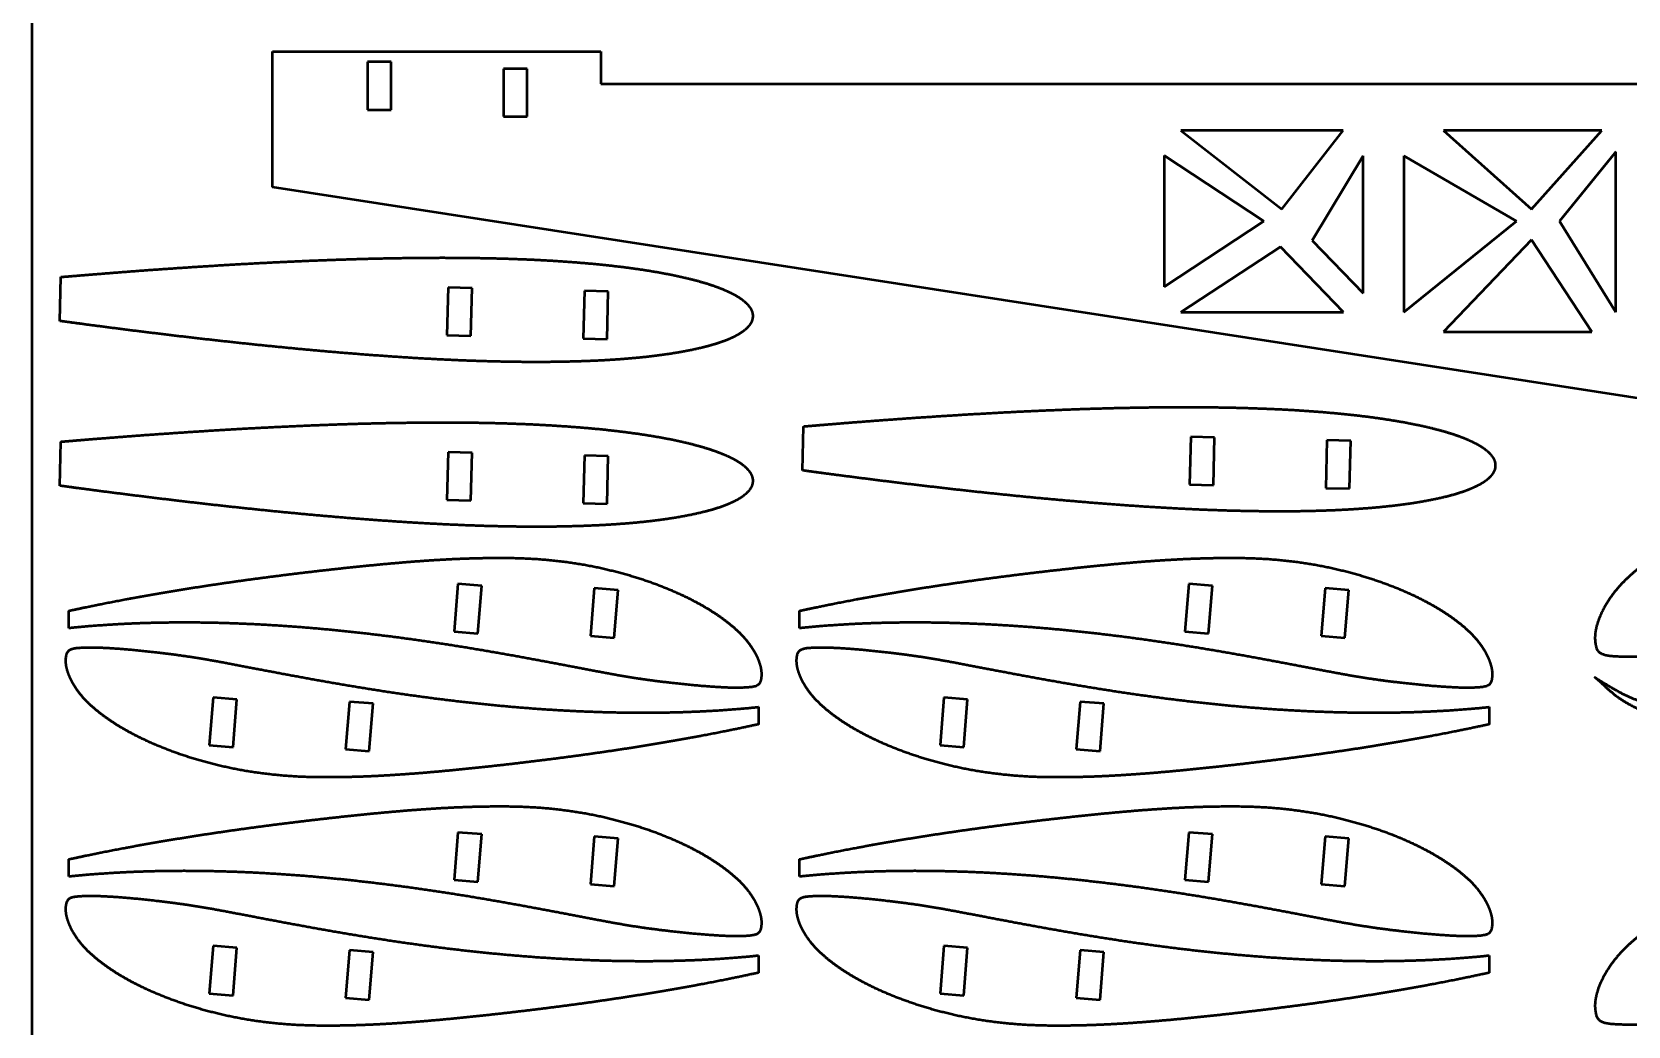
# Model space of a CAD drawing. Header units: millimetres. Extents: x -123 to 777, y 0 to 1570.
# Drawn here: x -123 to 211.2, y 980.2 to 1188.3 of the extents above; entities that cross this region are included whole.
import ezdxf

# ---------------------------------------------------------------- set-up
doc = ezdxf.new("R2010")
doc.units = ezdxf.units.MM
doc.layers.add('Visible (ISO)', color=7, linetype='Continuous', lineweight=50)

msp = doc.modelspace()

# ---------------------------------------------------------------- linework, layer by layer
at = {"layer": 'Visible (ISO)'}
for p, q in [((-123.01, 1569.93), (-123.01, 669.93)), ((-72.63, 1155.79), (-72.63, 1184.2)), ((-72.63, 1184.2), (-3.91, 1184.2)), ((-3.91, 1184.2), (-3.91, 1177.43)), ((-52.77, 1182.01), (-52.77, 1172.01)), ((-47.77, 1182.01), (-52.77, 1182.01)), ((-47.77, 1172.01), (-47.77, 1182.01)), ((-24.31, 1180.57), (-24.31, 1170.57)), ((-19.31, 1180.57), (-24.31, 1180.57)), ((-19.31, 1170.57), (-19.31, 1180.57)), ((-3.91, 1177.43), (238.39, 1177.43)), ((-52.77, 1172.01), (-47.77, 1172.01)), ((-24.31, 1170.57), (-19.31, 1170.57)), ((117.53, 1167.65), (138.71, 1151.17)), ((151.54, 1167.65), (117.53, 1167.65)), ((138.71, 1151.17), (151.54, 1167.65)), ((172.5, 1167.65), (190.94, 1151.17)), ((205.67, 1167.65), (172.5, 1167.65)), ((190.94, 1151.17), (205.67, 1167.65)), ((208.61, 1163.23), (196.83, 1148.66)), ((208.61, 1129.66), (208.61, 1163.23)), ((134.89, 1148.66), (114.07, 1162.41)), ((114.07, 1162.41), (114.07, 1134.96)), ((155.7, 1162.35), (145, 1144.68)), ((155.7, 1133.61), (155.7, 1162.35)), ((164.24, 1162.35), (164.24, 1129.66)), ((187.81, 1148.66), (164.24, 1162.35)), ((287.67, 1100.09), (-72.63, 1155.79)), ((114.07, 1134.96), (134.89, 1148.66)), ((164.24, 1129.66), (187.81, 1148.66)), ((196.83, 1148.66), (208.61, 1129.66)), ((138.38, 1143.35), (117.56, 1129.66)), ((151.62, 1129.66), (138.38, 1143.35)), ((145, 1144.68), (155.7, 1133.61)), ((190.94, 1144.78), (172.5, 1125.53)), ((203.61, 1125.53), (190.94, 1144.78)), ((-117.17, 1127.79), (-116.94, 1137.01)), ((-35.86, 1134.83), (-36.11, 1124.83)), ((-30.86, 1134.7), (-35.86, 1134.83)), ((-31.11, 1124.71), (-30.86, 1134.7)), ((-7.35, 1134.11), (-7.6, 1124.12)), ((-2.35, 1133.99), (-7.35, 1134.11)), ((-2.6, 1123.99), (-2.35, 1133.99)), ((117.56, 1129.66), (151.62, 1129.66)), ((-36.11, 1124.83), (-31.11, 1124.71)), ((-7.6, 1124.12), (-2.6, 1123.99)), ((172.5, 1125.53), (203.61, 1125.53)), ((38.31, 1096.52), (38.54, 1105.74)), ((119.61, 1103.56), (119.36, 1093.56)), ((124.61, 1103.43), (119.61, 1103.56)), ((124.36, 1093.43), (124.61, 1103.43)), ((148.12, 1102.84), (147.87, 1092.84)), ((153.12, 1102.71), (148.12, 1102.84)), ((-117.17, 1093.31), (-116.94, 1102.53)), ((-35.86, 1100.35), (-36.11, 1090.35)), ((-30.86, 1100.23), (-35.86, 1100.35)), ((-31.11, 1090.23), (-30.86, 1100.23)), ((-7.35, 1099.63), (-7.6, 1089.64)), ((-2.35, 1099.51), (-7.35, 1099.63)), ((-2.6, 1089.51), (-2.35, 1099.51)), ((152.87, 1092.72), (153.12, 1102.71)), ((119.36, 1093.56), (124.36, 1093.43)), ((147.87, 1092.84), (152.87, 1092.72)), ((-36.11, 1090.35), (-31.11, 1090.23)), ((-7.6, 1089.64), (-2.6, 1089.51)), ((-33.82, 1072.76), (-34.63, 1062.8)), ((-28.83, 1072.36), (-33.82, 1072.76)), ((119.18, 1072.76), (118.37, 1062.8)), ((124.17, 1072.36), (119.18, 1072.76)), ((-29.65, 1062.39), (-28.83, 1072.36)), ((-5.28, 1071.88), (-6.09, 1061.91)), ((-0.29, 1071.48), (-5.28, 1071.88)), ((-1.1, 1061.51), (-0.29, 1071.48)), ((123.35, 1062.39), (124.17, 1072.36)), ((147.72, 1071.88), (146.91, 1061.91)), ((152.71, 1071.48), (147.72, 1071.88)), ((151.9, 1061.51), (152.71, 1071.48)), ((-115.28, 1063.49), (-115.28, 1067.13)), ((37.72, 1063.49), (37.72, 1067.13)), ((-34.63, 1062.8), (-29.65, 1062.39)), ((118.37, 1062.8), (123.35, 1062.39)), ((-6.09, 1061.91), (-1.1, 1061.51)), ((146.91, 1061.91), (151.9, 1061.51)), ((-85.08, 1048.99), (-85.89, 1039.02)), ((-80.1, 1048.58), (-85.08, 1048.99)), ((-80.91, 1038.62), (-80.1, 1048.58)), ((-56.54, 1048.11), (-57.35, 1038.14)), ((-51.56, 1047.7), (-56.54, 1048.11)), ((-52.37, 1037.74), (-51.56, 1047.7)), ((29.09, 1047.01), (29.09, 1043.37)), ((67.92, 1048.99), (67.11, 1039.02)), ((72.9, 1048.58), (67.92, 1048.99)), ((72.09, 1038.62), (72.9, 1048.58)), ((96.46, 1048.11), (95.65, 1038.14)), ((101.44, 1047.7), (96.46, 1048.11)), ((100.63, 1037.74), (101.44, 1047.7)), ((182.09, 1047.01), (182.09, 1043.37)), ((-85.89, 1039.02), (-80.91, 1038.62)), ((-57.35, 1038.14), (-52.37, 1037.74)), ((67.11, 1039.02), (72.09, 1038.62)), ((95.65, 1038.14), (100.63, 1037.74)), ((-33.82, 1020.76), (-34.63, 1010.8)), ((-28.83, 1020.36), (-33.82, 1020.76)), ((-29.65, 1010.39), (-28.83, 1020.36)), ((-5.28, 1019.88), (-6.09, 1009.91)), ((-0.29, 1019.48), (-5.28, 1019.88)), ((-1.1, 1009.51), (-0.29, 1019.48)), ((119.18, 1020.76), (118.37, 1010.8)), ((124.17, 1020.36), (119.18, 1020.76)), ((123.35, 1010.39), (124.17, 1020.36)), ((147.72, 1019.88), (146.91, 1009.91)), ((152.71, 1019.48), (147.72, 1019.88)), ((151.9, 1009.51), (152.71, 1019.48)), ((-115.28, 1011.49), (-115.28, 1015.13)), ((37.72, 1011.49), (37.72, 1015.13)), ((-34.63, 1010.8), (-29.65, 1010.39)), ((-6.09, 1009.91), (-1.1, 1009.51)), ((118.37, 1010.8), (123.35, 1010.39)), ((146.91, 1009.91), (151.9, 1009.51)), ((-85.08, 996.99), (-85.89, 987.02)), ((-80.1, 996.58), (-85.08, 996.99)), ((-80.91, 986.62), (-80.1, 996.58)), ((-56.54, 996.11), (-57.35, 986.14)), ((-51.56, 995.7), (-56.54, 996.11)), ((67.92, 996.99), (67.11, 987.02)), ((72.9, 996.58), (67.92, 996.99)), ((72.09, 986.62), (72.9, 996.58)), ((96.46, 996.11), (95.65, 986.14)), ((101.44, 995.7), (96.46, 996.11)), ((-52.37, 985.74), (-51.56, 995.7)), ((29.09, 995.01), (29.09, 991.37)), ((100.63, 985.74), (101.44, 995.7)), ((182.09, 995.01), (182.09, 991.37)), ((-85.89, 987.02), (-80.91, 986.62)), ((-57.35, 986.14), (-52.37, 985.74)), ((67.11, 987.02), (72.09, 986.62)), ((95.65, 986.14), (100.63, 985.74))]:
    msp.add_line(p, q, dxfattribs=at)
for points, degree, knots in [([(-116.94, 1137.01), (-116.4, 1137.06), (-114.99, 1137.18), (-112.65, 1137.37), (-109.35, 1137.64), (-105.59, 1137.94), (-101.74, 1138.24), (-97.79, 1138.53), (-93.76, 1138.81), (-89.65, 1139.09), (-85.48, 1139.35), (-81.26, 1139.61), (-76.99, 1139.85), (-72.68, 1140.07), (-68.35, 1140.28), (-64, 1140.46), (-59.66, 1140.63), (-55.31, 1140.77), (-50.98, 1140.89), (-46.68, 1140.97), (-42.41, 1141.03), (-38.19, 1141.06), (-34.03, 1141.05), (-29.93, 1141), (-25.91, 1140.92), (-21.97, 1140.81), (-18.13, 1140.65), (-14.39, 1140.46), (-10.76, 1140.22), (-7.25, 1139.95), (-3.87, 1139.63), (-0.62, 1139.28), (2.48, 1138.89), (5.43, 1138.46), (8.22, 1138), (10.85, 1137.5), (13.31, 1136.98), (15.59, 1136.42), (17.69, 1135.83), (19.6, 1135.22), (21.33, 1134.58), (22.86, 1133.92), (24.19, 1133.25), (25.33, 1132.55), (26.27, 1131.83), (27, 1131.1), (27.54, 1130.34), (27.86, 1129.56), (27.95, 1128.76), (27.82, 1127.96), (27.46, 1127.19), (26.89, 1126.46), (26.11, 1125.77), (25.14, 1125.1), (23.97, 1124.46), (22.6, 1123.85), (21.04, 1123.27), (19.29, 1122.72), (17.34, 1122.21), (15.22, 1121.72), (12.91, 1121.28), (10.43, 1120.88), (7.78, 1120.51), (4.97, 1120.19), (2, 1119.91), (-1.11, 1119.68), (-4.37, 1119.49), (-7.76, 1119.35), (-11.28, 1119.25), (-14.92, 1119.2), (-18.67, 1119.19), (-22.51, 1119.23), (-26.45, 1119.31), (-30.47, 1119.43), (-34.57, 1119.59), (-38.73, 1119.79), (-42.94, 1120.03), (-47.2, 1120.3), (-51.49, 1120.61), (-55.81, 1120.94), (-60.14, 1121.3), (-64.48, 1121.68), (-68.81, 1122.09), (-73.12, 1122.51), (-77.41, 1122.95), (-81.66, 1123.41), (-85.87, 1123.87), (-90.02, 1124.35), (-94.11, 1124.83), (-98.12, 1125.32), (-102.05, 1125.8), (-105.89, 1126.29), (-109.62, 1126.78), (-112.9, 1127.21), (-115.23, 1127.53), (-116.64, 1127.72), (-117.17, 1127.79)], 4, [0.1162186, 0.1162186, 0.1162186, 0.1162186, 0.1162186, 0.1216716, 0.1306685, 0.1398079, 0.1490772, 0.1584637, 0.1679549, 0.1775388, 0.1872032, 0.1969361, 0.2067257, 0.2165603, 0.226428, 0.2363173, 0.2462166, 0.2561142, 0.2659987, 0.2758584, 0.2856819, 0.2954577, 0.3051742, 0.3148198, 0.3243831, 0.3338524, 0.343216, 0.3524623, 0.3615794, 0.3705553, 0.3793781, 0.3880354, 0.3965147, 0.4048035, 0.4128887, 0.420757, 0.4283948, 0.4357882, 0.4429226, 0.4497836, 0.4563564, 0.4626268, 0.4685814, 0.47421, 0.4795081, 0.4844828, 0.4891614, 0.4936018, 0.4978859, 0.5021141, 0.5063982, 0.5108386, 0.5155172, 0.5204919, 0.52579, 0.5314186, 0.5373732, 0.5436436, 0.5502164, 0.5570774, 0.5642118, 0.5716052, 0.579243, 0.5871113, 0.5951965, 0.6034853, 0.6119646, 0.6206219, 0.6294447, 0.6384206, 0.6475377, 0.656784, 0.6661476, 0.6756169, 0.6851802, 0.6948258, 0.7045423, 0.7143181, 0.7241416, 0.7340013, 0.7438858, 0.7537834, 0.7636827, 0.773572, 0.7834397, 0.7932743, 0.8030639, 0.8127968, 0.8224612, 0.8320451, 0.8415363, 0.8509228, 0.8601921, 0.8693315, 0.8783284, 0.8837814, 0.8837814, 0.8837814, 0.8837814, 0.8837814]), ([(38.54, 1105.74), (39.07, 1105.78), (40.49, 1105.9), (42.82, 1106.1), (46.13, 1106.37), (49.88, 1106.67), (53.74, 1106.96), (57.68, 1107.25), (61.72, 1107.54), (65.82, 1107.81), (69.99, 1108.08), (74.22, 1108.33), (78.49, 1108.57), (82.79, 1108.8), (87.12, 1109), (91.47, 1109.19), (95.82, 1109.36), (100.16, 1109.5), (104.49, 1109.61), (108.79, 1109.7), (113.06, 1109.76), (117.28, 1109.78), (121.44, 1109.77), (125.54, 1109.73), (129.57, 1109.65), (133.5, 1109.53), (137.35, 1109.38), (141.09, 1109.18), (144.72, 1108.95), (148.23, 1108.67), (151.61, 1108.36), (154.85, 1108.01), (157.95, 1107.62), (160.9, 1107.19), (163.7, 1106.73), (166.32, 1106.23), (168.78, 1105.7), (171.06, 1105.14), (173.16, 1104.56), (175.07, 1103.95), (176.8, 1103.31), (178.33, 1102.65), (179.67, 1101.97), (180.8, 1101.28), (181.74, 1100.56), (182.48, 1099.83), (183.01, 1099.07), (183.33, 1098.29), (183.42, 1097.48), (183.29, 1096.69), (182.93, 1095.92), (182.36, 1095.19), (181.59, 1094.49), (180.62, 1093.83), (179.44, 1093.19), (178.08, 1092.58), (176.51, 1092), (174.76, 1091.45), (172.82, 1090.93), (170.69, 1090.45), (168.39, 1090.01), (165.9, 1089.6), (163.26, 1089.24), (160.44, 1088.92), (157.48, 1088.64), (154.36, 1088.41), (151.1, 1088.22), (147.71, 1088.07), (144.19, 1087.98), (140.55, 1087.92), (136.81, 1087.92), (132.96, 1087.96), (129.02, 1088.04), (125, 1088.16), (120.9, 1088.32), (116.75, 1088.52), (112.53, 1088.76), (108.27, 1089.03), (103.98, 1089.33), (99.66, 1089.67), (95.33, 1090.03), (91, 1090.41), (86.67, 1090.81), (82.35, 1091.24), (78.06, 1091.68), (73.81, 1092.13), (69.6, 1092.6), (65.45, 1093.08), (61.36, 1093.56), (57.35, 1094.04), (53.42, 1094.53), (49.59, 1095.02), (45.85, 1095.5), (42.57, 1095.94), (40.25, 1096.25), (38.84, 1096.45), (38.31, 1096.52)], 4, [0.1162186, 0.1162186, 0.1162186, 0.1162186, 0.1162186, 0.1216716, 0.1306685, 0.1398079, 0.1490772, 0.1584637, 0.1679549, 0.1775388, 0.1872032, 0.1969361, 0.2067257, 0.2165603, 0.226428, 0.2363173, 0.2462166, 0.2561142, 0.2659987, 0.2758584, 0.2856819, 0.2954577, 0.3051742, 0.3148198, 0.3243831, 0.3338524, 0.343216, 0.3524623, 0.3615794, 0.3705553, 0.3793781, 0.3880354, 0.3965147, 0.4048035, 0.4128887, 0.420757, 0.4283948, 0.4357882, 0.4429226, 0.4497836, 0.4563564, 0.4626268, 0.4685814, 0.47421, 0.4795081, 0.4844828, 0.4891614, 0.4936018, 0.4978859, 0.5021141, 0.5063982, 0.5108386, 0.5155172, 0.5204919, 0.52579, 0.5314186, 0.5373732, 0.5436436, 0.5502164, 0.5570774, 0.5642118, 0.5716052, 0.579243, 0.5871113, 0.5951965, 0.6034853, 0.6119646, 0.6206219, 0.6294447, 0.6384206, 0.6475377, 0.656784, 0.6661476, 0.6756169, 0.6851802, 0.6948258, 0.7045423, 0.7143181, 0.7241416, 0.7340013, 0.7438858, 0.7537834, 0.7636827, 0.773572, 0.7834397, 0.7932743, 0.8030639, 0.8127968, 0.8224612, 0.8320451, 0.8415363, 0.8509228, 0.8601921, 0.8693315, 0.8783284, 0.8837814, 0.8837814, 0.8837814, 0.8837814, 0.8837814]), ([(-116.94, 1102.53), (-116.4, 1102.58), (-114.99, 1102.7), (-112.65, 1102.9), (-109.35, 1103.17), (-105.59, 1103.46), (-101.74, 1103.76), (-97.79, 1104.05), (-93.76, 1104.33), (-89.65, 1104.61), (-85.48, 1104.87), (-81.26, 1105.13), (-76.99, 1105.37), (-72.68, 1105.59), (-68.35, 1105.8), (-64, 1105.99), (-59.66, 1106.15), (-55.31, 1106.29), (-50.98, 1106.41), (-46.68, 1106.49), (-42.41, 1106.55), (-38.19, 1106.58), (-34.03, 1106.57), (-29.93, 1106.53), (-25.91, 1106.45), (-21.97, 1106.33), (-18.13, 1106.17), (-14.39, 1105.98), (-10.76, 1105.74), (-7.25, 1105.47), (-3.87, 1105.16), (-0.62, 1104.8), (2.48, 1104.41), (5.43, 1103.99), (8.22, 1103.52), (10.85, 1103.03), (13.31, 1102.5), (15.59, 1101.94), (17.69, 1101.35), (19.6, 1100.74), (21.33, 1100.1), (22.86, 1099.45), (24.19, 1098.77), (25.33, 1098.07), (26.27, 1097.36), (27, 1096.62), (27.54, 1095.86), (27.86, 1095.08), (27.95, 1094.28), (27.82, 1093.48), (27.46, 1092.72), (26.89, 1091.98), (26.11, 1091.29), (25.14, 1090.62), (23.97, 1089.98), (22.6, 1089.37), (21.04, 1088.79), (19.29, 1088.24), (17.34, 1087.73), (15.22, 1087.25), (12.91, 1086.8), (10.43, 1086.4), (7.78, 1086.03), (4.97, 1085.71), (2, 1085.43), (-1.11, 1085.2), (-4.37, 1085.01), (-7.76, 1084.87), (-11.28, 1084.77), (-14.92, 1084.72), (-18.67, 1084.71), (-22.51, 1084.75), (-26.45, 1084.83), (-30.47, 1084.95), (-34.57, 1085.12), (-38.73, 1085.32), (-42.94, 1085.55), (-47.2, 1085.83), (-51.49, 1086.13), (-55.81, 1086.46), (-60.14, 1086.82), (-64.48, 1087.2), (-68.81, 1087.61), (-73.12, 1088.03), (-77.41, 1088.47), (-81.66, 1088.93), (-85.87, 1089.39), (-90.02, 1089.87), (-94.11, 1090.35), (-98.12, 1090.84), (-102.05, 1091.33), (-105.89, 1091.81), (-109.62, 1092.3), (-112.9, 1092.73), (-115.23, 1093.05), (-116.64, 1093.24), (-117.17, 1093.31)], 4, [0.1162186, 0.1162186, 0.1162186, 0.1162186, 0.1162186, 0.1216716, 0.1306685, 0.1398079, 0.1490772, 0.1584637, 0.1679549, 0.1775388, 0.1872032, 0.1969361, 0.2067257, 0.2165603, 0.226428, 0.2363173, 0.2462166, 0.2561142, 0.2659987, 0.2758584, 0.2856819, 0.2954577, 0.3051742, 0.3148198, 0.3243831, 0.3338524, 0.343216, 0.3524623, 0.3615794, 0.3705553, 0.3793781, 0.3880354, 0.3965147, 0.4048035, 0.4128887, 0.420757, 0.4283948, 0.4357882, 0.4429226, 0.4497836, 0.4563564, 0.4626268, 0.4685814, 0.47421, 0.4795081, 0.4844828, 0.4891614, 0.4936018, 0.4978859, 0.5021141, 0.5063982, 0.5108386, 0.5155172, 0.5204919, 0.52579, 0.5314186, 0.5373732, 0.5436436, 0.5502164, 0.5570774, 0.5642118, 0.5716052, 0.579243, 0.5871113, 0.5951965, 0.6034853, 0.6119646, 0.6206219, 0.6294447, 0.6384206, 0.6475377, 0.656784, 0.6661476, 0.6756169, 0.6851802, 0.6948258, 0.7045423, 0.7143181, 0.7241416, 0.7340013, 0.7438858, 0.7537834, 0.7636827, 0.773572, 0.7834397, 0.7932743, 0.8030639, 0.8127968, 0.8224612, 0.8320451, 0.8415363, 0.8509228, 0.8601921, 0.8693315, 0.8783284, 0.8837814, 0.8837814, 0.8837814, 0.8837814, 0.8837814]), ([(454.24, 1061.51), (454.24, 1061.5), (453.94, 1061.7), (452.45, 1062.71), (452.44, 1062.58), (447.76, 1065.55), (445.67, 1066.07), (439.12, 1068.91), (433.59, 1070.07), (425.58, 1072.12), (417.38, 1073.41), (407.9, 1074.76), (397.89, 1075.66), (387.17, 1076.31), (376.01, 1076.58), (364.46, 1076.53), (352.7, 1076.13), (340.83, 1075.42), (328.98, 1074.41), (317.28, 1073.14), (305.82, 1071.66), (294.72, 1070.01), (284.06, 1068.25), (273.94, 1066.45), (264.42, 1064.66), (255.55, 1062.97), (247.37, 1061.39), (239.9, 1060.12), (233.05, 1059.24), (226.83, 1058.55), (221.32, 1058.01), (216.52, 1057.72), (212.52, 1057.48), (209.18, 1057.59), (206.62, 1057.7), (204.6, 1058.3), (204.27, 1060.25), (204.11, 1062.17), (204.64, 1064.41), (205.49, 1066.72), (206.9, 1069.19), (208.73, 1071.72), (211.14, 1074.22), (214.1, 1076.7), (217.53, 1079.18), (221.45, 1081.59), (225.85, 1083.91), (230.69, 1086.13), (235.95, 1088.17), (241.62, 1090.05), (247.68, 1091.71), (254.08, 1093.14), (260.85, 1094.23), (267.95, 1095.01), (275.41, 1095.38), (283.27, 1095.37), (291.47, 1095.18), (299.97, 1094.72), (308.75, 1094.06), (317.74, 1093.23), (326.89, 1092.28), (336.12, 1091.23), (345.36, 1090.1), (354.53, 1088.89), (363.58, 1087.59), (372.44, 1086.22), (381.05, 1084.77), (389.37, 1083.27), (397.34, 1081.72), (404.9, 1080.13), (412.04, 1078.51), (418.68, 1076.88), (424.81, 1075.24), (430.35, 1073.63), (435.38, 1071.99), (439.67, 1070.48), (443.59, 1068.84), (446.48, 1067.53), (449.36, 1065.81), (450.56, 1064.73), (452.81, 1062.84), (452.94, 1062.49), (454, 1061.7), (454.24, 1061.52), (454.24, 1061.51)], 5, [-1, -1, -1, -1, -1, -1, -0.993452, -0.98756, -0.979253, -0.969034, -0.957285, -0.944279, -0.930259, -0.915409, -0.899867, -0.88375, -0.867165, -0.850213, -0.83299, -0.81559, -0.798102, -0.780614, -0.76321, -0.745973, -0.728985, -0.712325, -0.696073, -0.680307, -0.665097, -0.650486, -0.636501, -0.623172, -0.610538, -0.59865, -0.587609, -0.577556, -0.568651, -0.560737, -0.553486, -0.546561, -0.539588, -0.532169, -0.524204, -0.515739, -0.506781, -0.497336, -0.48741, -0.477009, -0.466145, -0.454854, -0.443167, -0.431115, -0.418729, -0.406034, -0.393048, -0.379774, -0.3662, -0.352315, -0.338113, -0.3236, -0.308799, -0.293754, -0.278514, -0.263136, -0.247678, -0.232202, -0.216768, -0.201431, -0.186243, -0.171254, -0.156512, -0.142066, -0.127966, -0.114263, -0.10101, -0.08826, -0.07607, -0.0645, -0.053614, -0.043466, -0.034068, -0.025421, -0.017617, -0.010963, -0.00602, 0, 0, 0, 0, 0, 0]), ([(-115.28, 1067.13), (-115.2, 1067.15), (-114.04, 1067.4), (-111.76, 1067.89), (-108.3, 1068.61), (-103.57, 1069.53), (-97.59, 1070.61), (-91.38, 1071.65), (-85.01, 1072.64), (-78.49, 1073.57), (-71.89, 1074.45), (-65.23, 1075.26), (-58.59, 1076.02), (-52, 1076.7), (-45.53, 1077.3), (-39.21, 1077.77), (-33.09, 1078.11), (-27.18, 1078.24), (-21.52, 1078.25), (-16.15, 1077.98), (-11.04, 1077.42), (-6.17, 1076.64), (-1.56, 1075.61), (2.8, 1074.41), (6.89, 1073.06), (10.68, 1071.59), (14.16, 1069.99), (17.33, 1068.32), (20.15, 1066.58), (22.62, 1064.8), (24.75, 1063.01), (26.49, 1061.21), (27.81, 1059.39), (28.82, 1057.62), (29.44, 1055.95), (29.81, 1054.34), (29.7, 1052.96), (29.46, 1051.55), (28.01, 1051.12), (26.17, 1051.04), (23.76, 1050.96), (20.88, 1051.13), (17.42, 1051.34), (13.46, 1051.73), (8.98, 1052.23), (4.05, 1052.86), (-1.33, 1053.77), (-7.22, 1054.92), (-13.61, 1056.13), (-20.47, 1057.42), (-27.75, 1058.72), (-35.42, 1059.98), (-43.41, 1061.17), (-51.67, 1062.23), (-60.09, 1063.15), (-68.62, 1063.88), (-77.17, 1064.39), (-85.64, 1064.68), (-93.95, 1064.72), (-101.59, 1064.53), (-107.47, 1064.18), (-111.63, 1063.86), (-114.21, 1063.61), (-115.28, 1063.49)], 5, [-0.8731081, -0.8731081, -0.8731081, -0.8731081, -0.8731081, -0.8731081, -0.8720337, -0.8579336, -0.8434876, -0.8287458, -0.8137565, -0.798569, -0.7832324, -0.7677982, -0.7523222, -0.7368644, -0.7214857, -0.7062462, -0.6912006, -0.6763996, -0.6618868, -0.6476853, -0.6337996, -0.620226, -0.6069521, -0.5939656, -0.5812707, -0.5688847, -0.5568329, -0.545146, -0.5338546, -0.5229915, -0.5125896, -0.5026638, -0.4932193, -0.4842614, -0.4757956, -0.4678314, -0.4604119, -0.4534392, -0.4465144, -0.4392632, -0.4313488, -0.4224439, -0.4123913, -0.4013496, -0.3894624, -0.3768276, -0.3634991, -0.349514, -0.3349027, -0.3196928, -0.3039265, -0.2876747, -0.2710151, -0.2540272, -0.2367904, -0.2193863, -0.2018977, -0.18441, -0.1670099, -0.1497873, -0.1328351, -0.11625, -0.1042927, -0.1042927, -0.1042927, -0.1042927, -0.1042927, -0.1042927]), ([(37.72, 1067.13), (37.8, 1067.15), (38.96, 1067.4), (41.24, 1067.89), (44.7, 1068.61), (49.43, 1069.53), (55.41, 1070.61), (61.62, 1071.65), (67.99, 1072.64), (74.51, 1073.57), (81.11, 1074.45), (87.77, 1075.26), (94.41, 1076.02), (101, 1076.7), (107.47, 1077.3), (113.79, 1077.77), (119.91, 1078.11), (125.82, 1078.24), (131.48, 1078.25), (136.85, 1077.98), (141.96, 1077.42), (146.83, 1076.64), (151.44, 1075.61), (155.8, 1074.41), (159.89, 1073.06), (163.68, 1071.59), (167.16, 1069.99), (170.33, 1068.32), (173.15, 1066.58), (175.62, 1064.8), (177.75, 1063.01), (179.49, 1061.21), (180.81, 1059.39), (181.82, 1057.62), (182.44, 1055.95), (182.81, 1054.34), (182.7, 1052.96), (182.46, 1051.55), (181.01, 1051.12), (179.17, 1051.04), (176.76, 1050.96), (173.88, 1051.13), (170.42, 1051.34), (166.46, 1051.73), (161.98, 1052.23), (157.05, 1052.86), (151.67, 1053.77), (145.78, 1054.92), (139.39, 1056.13), (132.53, 1057.42), (125.25, 1058.72), (117.58, 1059.98), (109.59, 1061.17), (101.33, 1062.23), (92.91, 1063.15), (84.38, 1063.88), (75.83, 1064.39), (67.36, 1064.68), (59.05, 1064.72), (51.41, 1064.53), (45.53, 1064.18), (41.37, 1063.86), (38.79, 1063.61), (37.72, 1063.49)], 5, [-0.8731081, -0.8731081, -0.8731081, -0.8731081, -0.8731081, -0.8731081, -0.8720337, -0.8579336, -0.8434876, -0.8287458, -0.8137565, -0.798569, -0.7832324, -0.7677982, -0.7523222, -0.7368644, -0.7214857, -0.7062462, -0.6912006, -0.6763996, -0.6618868, -0.6476853, -0.6337996, -0.620226, -0.6069521, -0.5939656, -0.5812707, -0.5688847, -0.5568329, -0.545146, -0.5338546, -0.5229915, -0.5125896, -0.5026638, -0.4932193, -0.4842614, -0.4757956, -0.4678314, -0.4604119, -0.4534392, -0.4465144, -0.4392632, -0.4313488, -0.4224439, -0.4123913, -0.4013496, -0.3894624, -0.3768276, -0.3634991, -0.349514, -0.3349027, -0.3196928, -0.3039265, -0.2876747, -0.2710151, -0.2540272, -0.2367904, -0.2193863, -0.2018977, -0.18441, -0.1670099, -0.1497873, -0.1328351, -0.11625, -0.1042927, -0.1042927, -0.1042927, -0.1042927, -0.1042927, -0.1042927]), ([(29.09, 1043.37), (29.01, 1043.35), (27.86, 1043.1), (25.58, 1042.61), (22.12, 1041.89), (17.39, 1040.97), (11.4, 1039.89), (5.2, 1038.84), (-1.18, 1037.86), (-7.69, 1036.92), (-14.3, 1036.05), (-20.95, 1035.24), (-27.6, 1034.48), (-34.19, 1033.8), (-40.66, 1033.2), (-46.98, 1032.73), (-53.1, 1032.39), (-59, 1032.26), (-64.66, 1032.25), (-70.04, 1032.52), (-75.15, 1033.08), (-80.02, 1033.86), (-84.63, 1034.89), (-88.99, 1036.08), (-93.07, 1037.44), (-96.86, 1038.91), (-100.35, 1040.51), (-103.51, 1042.18), (-106.34, 1043.91), (-108.81, 1045.7), (-110.93, 1047.49), (-112.67, 1049.29), (-113.99, 1051.11), (-115, 1052.88), (-115.62, 1054.55), (-116, 1056.16), (-115.88, 1057.54), (-115.65, 1058.95), (-114.19, 1059.38), (-112.35, 1059.46), (-109.95, 1059.54), (-107.06, 1059.37), (-103.61, 1059.16), (-99.64, 1058.77), (-95.16, 1058.27), (-90.23, 1057.63), (-84.85, 1056.73), (-78.96, 1055.58), (-72.58, 1054.37), (-65.72, 1053.08), (-58.43, 1051.78), (-50.76, 1050.52), (-42.77, 1049.33), (-34.52, 1048.26), (-26.09, 1047.35), (-17.56, 1046.62), (-9.01, 1046.11), (-0.54, 1045.82), (7.77, 1045.78), (15.41, 1045.97), (21.29, 1046.31), (25.45, 1046.64), (28.02, 1046.89), (29.09, 1047.01)], 5, [-0.8731081, -0.8731081, -0.8731081, -0.8731081, -0.8731081, -0.8731081, -0.8720337, -0.8579336, -0.8434876, -0.8287458, -0.8137565, -0.798569, -0.7832324, -0.7677982, -0.7523222, -0.7368644, -0.7214857, -0.7062462, -0.6912006, -0.6763996, -0.6618868, -0.6476853, -0.6337996, -0.620226, -0.6069521, -0.5939656, -0.5812707, -0.5688847, -0.5568329, -0.545146, -0.5338546, -0.5229915, -0.5125896, -0.5026638, -0.4932193, -0.4842614, -0.4757956, -0.4678314, -0.4604119, -0.4534392, -0.4465144, -0.4392632, -0.4313488, -0.4224439, -0.4123913, -0.4013496, -0.3894624, -0.3768276, -0.3634991, -0.349514, -0.3349027, -0.3196928, -0.3039265, -0.2876747, -0.2710151, -0.2540272, -0.2367904, -0.2193863, -0.2018977, -0.18441, -0.1670099, -0.1497873, -0.1328351, -0.11625, -0.1042927, -0.1042927, -0.1042927, -0.1042927, -0.1042927, -0.1042927]), ([(182.09, 1043.37), (182.01, 1043.35), (180.86, 1043.1), (178.58, 1042.61), (175.12, 1041.89), (170.39, 1040.97), (164.4, 1039.89), (158.2, 1038.84), (151.82, 1037.86), (145.31, 1036.92), (138.7, 1036.05), (132.05, 1035.24), (125.4, 1034.48), (118.81, 1033.8), (112.34, 1033.2), (106.02, 1032.73), (99.9, 1032.39), (94, 1032.26), (88.34, 1032.25), (82.96, 1032.52), (77.85, 1033.08), (72.98, 1033.86), (68.37, 1034.89), (64.01, 1036.08), (59.93, 1037.44), (56.14, 1038.91), (52.65, 1040.51), (49.49, 1042.18), (46.66, 1043.91), (44.19, 1045.7), (42.07, 1047.49), (40.33, 1049.29), (39.01, 1051.11), (38, 1052.88), (37.38, 1054.55), (37, 1056.16), (37.12, 1057.54), (37.35, 1058.95), (38.81, 1059.38), (40.65, 1059.46), (43.05, 1059.54), (45.94, 1059.37), (49.39, 1059.16), (53.36, 1058.77), (57.84, 1058.27), (62.77, 1057.63), (68.15, 1056.73), (74.04, 1055.58), (80.42, 1054.37), (87.28, 1053.08), (94.57, 1051.78), (102.24, 1050.52), (110.23, 1049.33), (118.48, 1048.26), (126.91, 1047.35), (135.44, 1046.62), (143.99, 1046.11), (152.46, 1045.82), (160.77, 1045.78), (168.41, 1045.97), (174.29, 1046.31), (178.45, 1046.64), (181.02, 1046.89), (182.09, 1047.01)], 5, [-0.8731081, -0.8731081, -0.8731081, -0.8731081, -0.8731081, -0.8731081, -0.8720337, -0.8579336, -0.8434876, -0.8287458, -0.8137565, -0.798569, -0.7832324, -0.7677982, -0.7523222, -0.7368644, -0.7214857, -0.7062462, -0.6912006, -0.6763996, -0.6618868, -0.6476853, -0.6337996, -0.620226, -0.6069521, -0.5939656, -0.5812707, -0.5688847, -0.5568329, -0.545146, -0.5338546, -0.5229915, -0.5125896, -0.5026638, -0.4932193, -0.4842614, -0.4757956, -0.4678314, -0.4604119, -0.4534392, -0.4465144, -0.4392632, -0.4313488, -0.4224439, -0.4123913, -0.4013496, -0.3894624, -0.3768276, -0.3634991, -0.349514, -0.3349027, -0.3196928, -0.3039265, -0.2876747, -0.2710151, -0.2540272, -0.2367904, -0.2193863, -0.2018977, -0.18441, -0.1670099, -0.1497873, -0.1328351, -0.11625, -0.1042927, -0.1042927, -0.1042927, -0.1042927, -0.1042927, -0.1042927]), ([(204.2, 1053.19), (204.2, 1053.2), (204.5, 1053), (205.99, 1051.99), (206, 1052.12), (210.68, 1049.15), (212.77, 1048.63), (219.32, 1045.79), (224.85, 1044.63), (232.86, 1042.58), (241.06, 1041.29), (250.54, 1039.94), (260.55, 1039.04), (271.27, 1038.39), (282.43, 1038.12), (293.98, 1038.17), (305.74, 1038.57), (317.61, 1039.28), (329.46, 1040.29), (341.16, 1041.56), (352.62, 1043.04), (363.72, 1044.69), (374.38, 1046.45), (384.5, 1048.25), (394.02, 1050.04), (402.89, 1051.73), (411.07, 1053.32), (418.54, 1054.58), (425.39, 1055.46), (431.61, 1056.15), (437.12, 1056.69), (441.92, 1056.99), (445.92, 1057.22), (449.26, 1057.11), (451.82, 1057), (453.84, 1056.4), (454.17, 1054.45), (454.33, 1052.53), (453.8, 1050.29), (452.95, 1047.98), (451.54, 1045.51), (449.71, 1042.99), (447.3, 1040.48), (444.35, 1038), (440.91, 1035.52), (436.99, 1033.11), (432.59, 1030.79), (427.75, 1028.57), (422.49, 1026.53), (416.82, 1024.65), (410.76, 1022.99), (404.36, 1021.56), (397.59, 1020.47), (390.49, 1019.69), (383.03, 1019.32), (375.17, 1019.33), (366.97, 1019.52), (358.47, 1019.99), (349.69, 1020.64), (340.7, 1021.47), (331.55, 1022.42), (322.32, 1023.47), (313.08, 1024.6), (303.91, 1025.81), (294.86, 1027.11), (286, 1028.48), (277.39, 1029.93), (269.07, 1031.43), (261.1, 1032.99), (253.54, 1034.57), (246.4, 1036.19), (239.76, 1037.82), (233.63, 1039.47), (228.09, 1041.07), (223.06, 1042.71), (218.77, 1044.23), (214.85, 1045.86), (211.96, 1047.17), (209.09, 1048.89), (207.88, 1049.97), (205.63, 1051.86), (205.5, 1052.21), (204.44, 1053), (204.2, 1053.18), (204.2, 1053.19)], 5, [-1, -1, -1, -1, -1, -1, -0.993452, -0.98756, -0.979253, -0.969034, -0.957285, -0.944279, -0.930259, -0.915409, -0.899867, -0.88375, -0.867165, -0.850213, -0.83299, -0.81559, -0.798102, -0.780614, -0.76321, -0.745973, -0.728985, -0.712325, -0.696073, -0.680307, -0.665097, -0.650486, -0.636501, -0.623172, -0.610538, -0.59865, -0.587609, -0.577556, -0.568651, -0.560737, -0.553486, -0.546561, -0.539588, -0.532169, -0.524204, -0.515739, -0.506781, -0.497336, -0.48741, -0.477009, -0.466145, -0.454854, -0.443167, -0.431115, -0.418729, -0.406034, -0.393048, -0.379774, -0.3662, -0.352315, -0.338113, -0.3236, -0.308799, -0.293754, -0.278514, -0.263136, -0.247678, -0.232202, -0.216768, -0.201431, -0.186243, -0.171254, -0.156512, -0.142066, -0.127966, -0.114263, -0.10101, -0.08826, -0.07607, -0.0645, -0.053614, -0.043466, -0.034068, -0.025421, -0.017617, -0.010963, -0.00602, 0, 0, 0, 0, 0, 0]), ([(-115.28, 1015.13), (-115.2, 1015.15), (-114.04, 1015.4), (-111.76, 1015.89), (-108.3, 1016.61), (-103.57, 1017.53), (-97.59, 1018.61), (-91.38, 1019.65), (-85.01, 1020.64), (-78.49, 1021.57), (-71.89, 1022.45), (-65.23, 1023.26), (-58.59, 1024.02), (-52, 1024.7), (-45.53, 1025.3), (-39.21, 1025.77), (-33.09, 1026.11), (-27.18, 1026.24), (-21.52, 1026.25), (-16.15, 1025.98), (-11.04, 1025.42), (-6.17, 1024.64), (-1.56, 1023.61), (2.8, 1022.41), (6.89, 1021.06), (10.68, 1019.59), (14.16, 1017.99), (17.33, 1016.32), (20.15, 1014.58), (22.62, 1012.8), (24.75, 1011.01), (26.49, 1009.21), (27.81, 1007.39), (28.82, 1005.62), (29.44, 1003.95), (29.81, 1002.34), (29.7, 1000.96), (29.46, 999.55), (28.01, 999.12), (26.17, 999.04), (23.76, 998.96), (20.88, 999.13), (17.42, 999.34), (13.46, 999.73), (8.98, 1000.23), (4.05, 1000.86), (-1.33, 1001.77), (-7.22, 1002.92), (-13.61, 1004.13), (-20.47, 1005.42), (-27.75, 1006.72), (-35.42, 1007.98), (-43.41, 1009.17), (-51.67, 1010.23), (-60.09, 1011.15), (-68.62, 1011.88), (-77.17, 1012.39), (-85.64, 1012.68), (-93.95, 1012.72), (-101.59, 1012.53), (-107.47, 1012.18), (-111.63, 1011.86), (-114.21, 1011.61), (-115.28, 1011.49)], 5, [-0.8731081, -0.8731081, -0.8731081, -0.8731081, -0.8731081, -0.8731081, -0.8720337, -0.8579336, -0.8434876, -0.8287458, -0.8137565, -0.798569, -0.7832324, -0.7677982, -0.7523222, -0.7368644, -0.7214857, -0.7062462, -0.6912006, -0.6763996, -0.6618868, -0.6476853, -0.6337996, -0.620226, -0.6069521, -0.5939656, -0.5812707, -0.5688847, -0.5568329, -0.545146, -0.5338546, -0.5229915, -0.5125896, -0.5026638, -0.4932193, -0.4842614, -0.4757956, -0.4678314, -0.4604119, -0.4534392, -0.4465144, -0.4392632, -0.4313488, -0.4224439, -0.4123913, -0.4013496, -0.3894624, -0.3768276, -0.3634991, -0.349514, -0.3349027, -0.3196928, -0.3039265, -0.2876747, -0.2710151, -0.2540272, -0.2367904, -0.2193863, -0.2018977, -0.18441, -0.1670099, -0.1497873, -0.1328351, -0.11625, -0.1042927, -0.1042927, -0.1042927, -0.1042927, -0.1042927, -0.1042927]), ([(37.72, 1015.13), (37.8, 1015.15), (38.96, 1015.4), (41.24, 1015.89), (44.7, 1016.61), (49.43, 1017.53), (55.41, 1018.61), (61.62, 1019.65), (67.99, 1020.64), (74.51, 1021.57), (81.11, 1022.45), (87.77, 1023.26), (94.41, 1024.02), (101, 1024.7), (107.47, 1025.3), (113.79, 1025.77), (119.91, 1026.11), (125.82, 1026.24), (131.48, 1026.25), (136.85, 1025.98), (141.96, 1025.42), (146.83, 1024.64), (151.44, 1023.61), (155.8, 1022.41), (159.89, 1021.06), (163.68, 1019.59), (167.16, 1017.99), (170.33, 1016.32), (173.15, 1014.58), (175.62, 1012.8), (177.75, 1011.01), (179.49, 1009.21), (180.81, 1007.39), (181.82, 1005.62), (182.44, 1003.95), (182.81, 1002.34), (182.7, 1000.96), (182.46, 999.55), (181.01, 999.12), (179.17, 999.04), (176.76, 998.96), (173.88, 999.13), (170.42, 999.34), (166.46, 999.73), (161.98, 1000.23), (157.05, 1000.86), (151.67, 1001.77), (145.78, 1002.92), (139.39, 1004.13), (132.53, 1005.42), (125.25, 1006.72), (117.58, 1007.98), (109.59, 1009.17), (101.33, 1010.23), (92.91, 1011.15), (84.38, 1011.88), (75.83, 1012.39), (67.36, 1012.68), (59.05, 1012.72), (51.41, 1012.53), (45.53, 1012.18), (41.37, 1011.86), (38.79, 1011.61), (37.72, 1011.49)], 5, [-0.8731081, -0.8731081, -0.8731081, -0.8731081, -0.8731081, -0.8731081, -0.8720337, -0.8579336, -0.8434876, -0.8287458, -0.8137565, -0.798569, -0.7832324, -0.7677982, -0.7523222, -0.7368644, -0.7214857, -0.7062462, -0.6912006, -0.6763996, -0.6618868, -0.6476853, -0.6337996, -0.620226, -0.6069521, -0.5939656, -0.5812707, -0.5688847, -0.5568329, -0.545146, -0.5338546, -0.5229915, -0.5125896, -0.5026638, -0.4932193, -0.4842614, -0.4757956, -0.4678314, -0.4604119, -0.4534392, -0.4465144, -0.4392632, -0.4313488, -0.4224439, -0.4123913, -0.4013496, -0.3894624, -0.3768276, -0.3634991, -0.349514, -0.3349027, -0.3196928, -0.3039265, -0.2876747, -0.2710151, -0.2540272, -0.2367904, -0.2193863, -0.2018977, -0.18441, -0.1670099, -0.1497873, -0.1328351, -0.11625, -0.1042927, -0.1042927, -0.1042927, -0.1042927, -0.1042927, -0.1042927]), ([(454.24, 984.51), (454.24, 984.5), (453.94, 984.7), (452.45, 985.71), (452.44, 985.58), (447.76, 988.55), (445.67, 989.07), (439.12, 991.91), (433.59, 993.07), (425.58, 995.12), (417.38, 996.41), (407.9, 997.76), (397.89, 998.66), (387.17, 999.31), (376.01, 999.58), (364.46, 999.53), (352.7, 999.13), (340.83, 998.42), (328.98, 997.41), (317.28, 996.14), (305.82, 994.66), (294.72, 993.01), (284.06, 991.25), (273.94, 989.45), (264.42, 987.66), (255.55, 985.97), (247.37, 984.39), (239.9, 983.12), (233.05, 982.24), (226.83, 981.55), (221.32, 981.01), (216.52, 980.72), (212.52, 980.48), (209.18, 980.59), (206.62, 980.7), (204.6, 981.3), (204.27, 983.25), (204.11, 985.17), (204.64, 987.41), (205.49, 989.72), (206.9, 992.19), (208.73, 994.72), (211.14, 997.22), (214.1, 999.7), (217.53, 1002.18), (221.45, 1004.59), (225.85, 1006.91), (230.69, 1009.13), (235.95, 1011.17), (241.62, 1013.05), (247.68, 1014.71), (254.08, 1016.14), (260.85, 1017.23), (267.95, 1018.01), (275.41, 1018.38), (283.27, 1018.37), (291.47, 1018.18), (299.97, 1017.72), (308.75, 1017.06), (317.74, 1016.23), (326.89, 1015.28), (336.12, 1014.23), (345.36, 1013.1), (354.53, 1011.89), (363.58, 1010.59), (372.44, 1009.22), (381.05, 1007.77), (389.37, 1006.27), (397.34, 1004.72), (404.9, 1003.13), (412.04, 1001.51), (418.68, 999.88), (424.81, 998.24), (430.35, 996.63), (435.38, 994.99), (439.67, 993.48), (443.59, 991.84), (446.48, 990.53), (449.36, 988.81), (450.56, 987.73), (452.81, 985.84), (452.94, 985.49), (454, 984.7), (454.24, 984.52), (454.24, 984.51)], 5, [-1, -1, -1, -1, -1, -1, -0.993452, -0.98756, -0.979253, -0.969034, -0.957285, -0.944279, -0.930259, -0.915409, -0.899867, -0.88375, -0.867165, -0.850213, -0.83299, -0.81559, -0.798102, -0.780614, -0.76321, -0.745973, -0.728985, -0.712325, -0.696073, -0.680307, -0.665097, -0.650486, -0.636501, -0.623172, -0.610538, -0.59865, -0.587609, -0.577556, -0.568651, -0.560737, -0.553486, -0.546561, -0.539588, -0.532169, -0.524204, -0.515739, -0.506781, -0.497336, -0.48741, -0.477009, -0.466145, -0.454854, -0.443167, -0.431115, -0.418729, -0.406034, -0.393048, -0.379774, -0.3662, -0.352315, -0.338113, -0.3236, -0.308799, -0.293754, -0.278514, -0.263136, -0.247678, -0.232202, -0.216768, -0.201431, -0.186243, -0.171254, -0.156512, -0.142066, -0.127966, -0.114263, -0.10101, -0.08826, -0.07607, -0.0645, -0.053614, -0.043466, -0.034068, -0.025421, -0.017617, -0.010963, -0.00602, 0, 0, 0, 0, 0, 0]), ([(29.09, 991.37), (29.01, 991.35), (27.86, 991.1), (25.58, 990.61), (22.12, 989.89), (17.39, 988.97), (11.4, 987.89), (5.2, 986.84), (-1.18, 985.86), (-7.69, 984.92), (-14.3, 984.05), (-20.95, 983.24), (-27.6, 982.48), (-34.19, 981.8), (-40.66, 981.2), (-46.98, 980.73), (-53.1, 980.39), (-59, 980.26), (-64.66, 980.25), (-70.04, 980.52), (-75.15, 981.08), (-80.02, 981.86), (-84.63, 982.89), (-88.99, 984.08), (-93.07, 985.44), (-96.86, 986.91), (-100.35, 988.51), (-103.51, 990.18), (-106.34, 991.91), (-108.81, 993.7), (-110.93, 995.49), (-112.67, 997.29), (-113.99, 999.11), (-115, 1000.88), (-115.62, 1002.55), (-116, 1004.16), (-115.88, 1005.54), (-115.65, 1006.95), (-114.19, 1007.38), (-112.35, 1007.46), (-109.95, 1007.54), (-107.06, 1007.37), (-103.61, 1007.16), (-99.64, 1006.77), (-95.16, 1006.27), (-90.23, 1005.63), (-84.85, 1004.73), (-78.96, 1003.58), (-72.58, 1002.37), (-65.72, 1001.08), (-58.43, 999.78), (-50.76, 998.52), (-42.77, 997.33), (-34.52, 996.26), (-26.09, 995.35), (-17.56, 994.62), (-9.01, 994.11), (-0.54, 993.82), (7.77, 993.78), (15.41, 993.97), (21.29, 994.31), (25.45, 994.64), (28.02, 994.89), (29.09, 995.01)], 5, [-0.8731081, -0.8731081, -0.8731081, -0.8731081, -0.8731081, -0.8731081, -0.8720337, -0.8579336, -0.8434876, -0.8287458, -0.8137565, -0.798569, -0.7832324, -0.7677982, -0.7523222, -0.7368644, -0.7214857, -0.7062462, -0.6912006, -0.6763996, -0.6618868, -0.6476853, -0.6337996, -0.620226, -0.6069521, -0.5939656, -0.5812707, -0.5688847, -0.5568329, -0.545146, -0.5338546, -0.5229915, -0.5125896, -0.5026638, -0.4932193, -0.4842614, -0.4757956, -0.4678314, -0.4604119, -0.4534392, -0.4465144, -0.4392632, -0.4313488, -0.4224439, -0.4123913, -0.4013496, -0.3894624, -0.3768276, -0.3634991, -0.349514, -0.3349027, -0.3196928, -0.3039265, -0.2876747, -0.2710151, -0.2540272, -0.2367904, -0.2193863, -0.2018977, -0.18441, -0.1670099, -0.1497873, -0.1328351, -0.11625, -0.1042927, -0.1042927, -0.1042927, -0.1042927, -0.1042927, -0.1042927]), ([(182.09, 991.37), (182.01, 991.35), (180.86, 991.1), (178.58, 990.61), (175.12, 989.89), (170.39, 988.97), (164.4, 987.89), (158.2, 986.84), (151.82, 985.86), (145.31, 984.92), (138.7, 984.05), (132.05, 983.24), (125.4, 982.48), (118.81, 981.8), (112.34, 981.2), (106.02, 980.73), (99.9, 980.39), (94, 980.26), (88.34, 980.25), (82.96, 980.52), (77.85, 981.08), (72.98, 981.86), (68.37, 982.89), (64.01, 984.08), (59.93, 985.44), (56.14, 986.91), (52.65, 988.51), (49.49, 990.18), (46.66, 991.91), (44.19, 993.7), (42.07, 995.49), (40.33, 997.29), (39.01, 999.11), (38, 1000.88), (37.38, 1002.55), (37, 1004.16), (37.12, 1005.54), (37.35, 1006.95), (38.81, 1007.38), (40.65, 1007.46), (43.05, 1007.54), (45.94, 1007.37), (49.39, 1007.16), (53.36, 1006.77), (57.84, 1006.27), (62.77, 1005.63), (68.15, 1004.73), (74.04, 1003.58), (80.42, 1002.37), (87.28, 1001.08), (94.57, 999.78), (102.24, 998.52), (110.23, 997.33), (118.48, 996.26), (126.91, 995.35), (135.44, 994.62), (143.99, 994.11), (152.46, 993.82), (160.77, 993.78), (168.41, 993.97), (174.29, 994.31), (178.45, 994.64), (181.02, 994.89), (182.09, 995.01)], 5, [-0.8731081, -0.8731081, -0.8731081, -0.8731081, -0.8731081, -0.8731081, -0.8720337, -0.8579336, -0.8434876, -0.8287458, -0.8137565, -0.798569, -0.7832324, -0.7677982, -0.7523222, -0.7368644, -0.7214857, -0.7062462, -0.6912006, -0.6763996, -0.6618868, -0.6476853, -0.6337996, -0.620226, -0.6069521, -0.5939656, -0.5812707, -0.5688847, -0.5568329, -0.545146, -0.5338546, -0.5229915, -0.5125896, -0.5026638, -0.4932193, -0.4842614, -0.4757956, -0.4678314, -0.4604119, -0.4534392, -0.4465144, -0.4392632, -0.4313488, -0.4224439, -0.4123913, -0.4013496, -0.3894624, -0.3768276, -0.3634991, -0.349514, -0.3349027, -0.3196928, -0.3039265, -0.2876747, -0.2710151, -0.2540272, -0.2367904, -0.2193863, -0.2018977, -0.18441, -0.1670099, -0.1497873, -0.1328351, -0.11625, -0.1042927, -0.1042927, -0.1042927, -0.1042927, -0.1042927, -0.1042927])]:
    msp.add_open_spline(points, degree=degree, knots=knots, dxfattribs=at)

doc.saveas('drawing.dxf')
